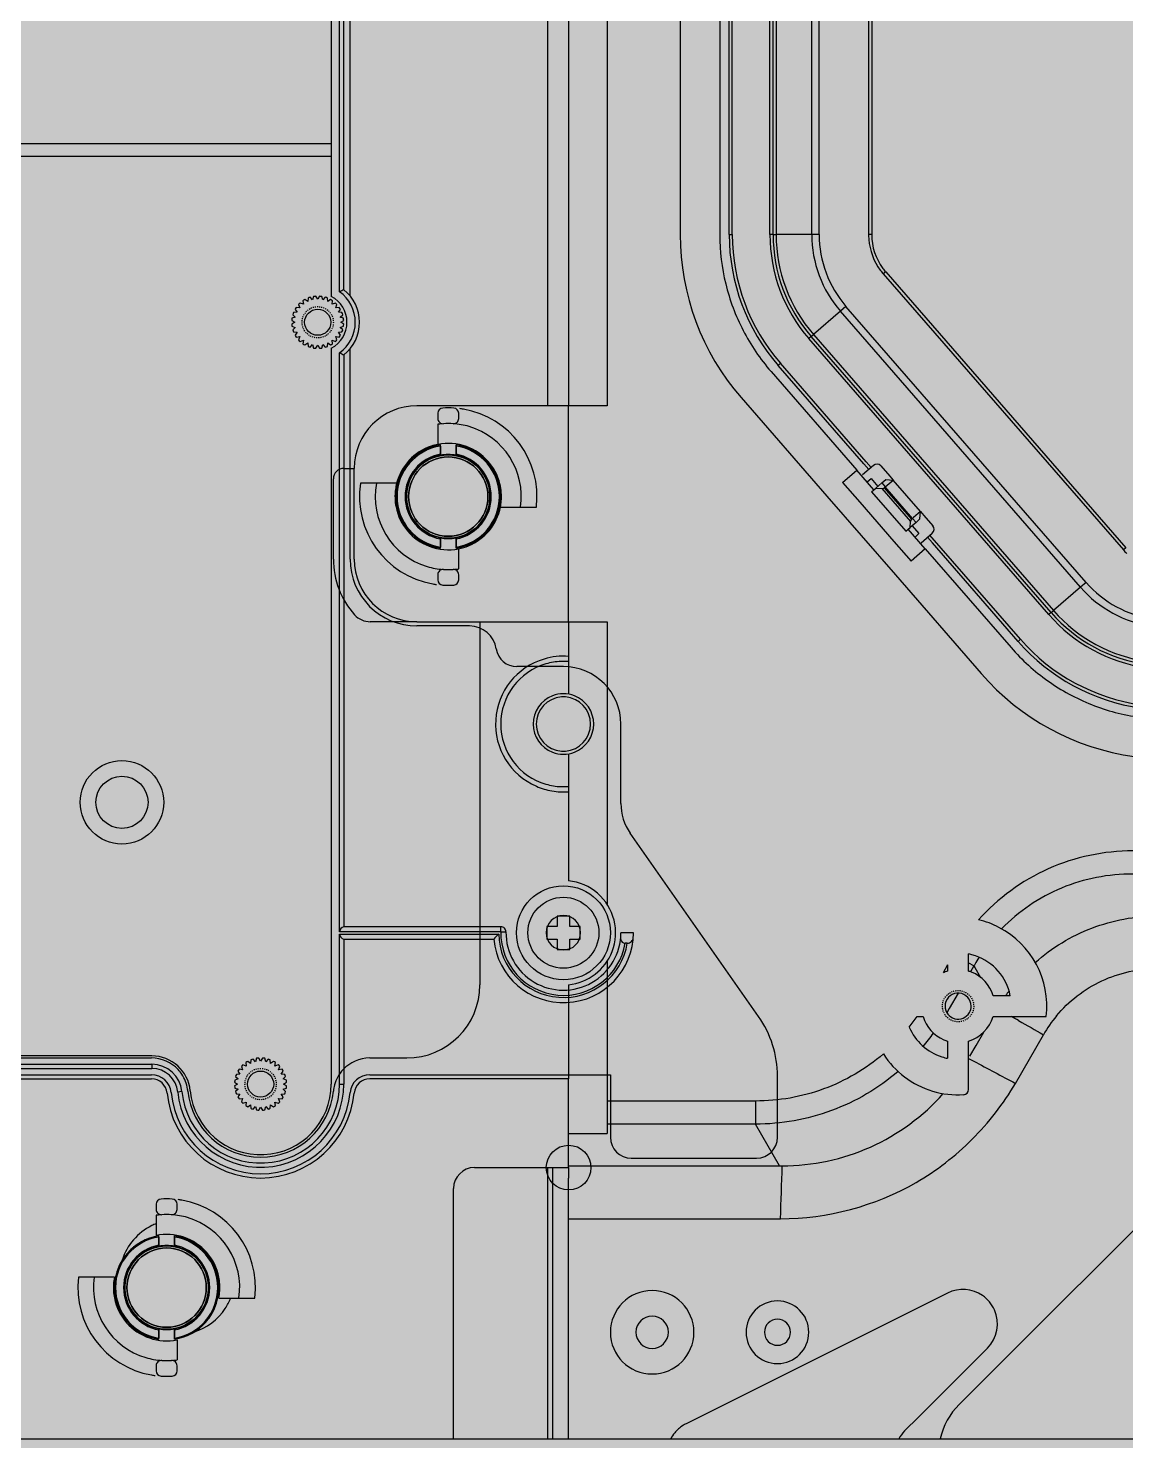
# Model space of a CAD drawing. Header units: millimetres. Extents: x -1070 to 42146, y 1440 to 12921.
# Drawn here: x 5864.5 to 5969.6, y 3019.1 to 3154.5 of the extents above; entities that cross this region are included whole.
import ezdxf

# ---------------------------------------------------------------- set-up
doc = ezdxf.new("R2010")
doc.units = ezdxf.units.MM
doc.linetypes.add('HIDDEN', pattern=[0.2, 0.1, -0.1])
for name, color, linetype in [('CITI-3MM实线CONTINUOUS', 7, 'Continuous'), ('CITIE-TAO实线CONTINUOUS', 7, 'Continuous'), ('CUPOST实线CONTINUOUS', 7, 'Continuous'), ('CUPOST隐藏线HIDDEN', 7, 'Continuous'), ('DW-PLUS-XIANGTI隐藏线HIDDEN', 7, 'Continuous'), ('M4-S_3实线CONTINUOUS', 7, 'Continuous'), ('M4-S实线CONTINUOUS', 7, 'Continuous'), ('QUE-PLATE-0314实线CONTINUOUS', 7, 'Continuous')]:
    doc.layers.add(name, color=color, linetype=linetype)

msp = doc.modelspace()

# ---------------------------------------------------------------- hatches: boundary and pattern name
at = {"lineweight": -3}
h = msp.add_hatch(color=256, dxfattribs=at)
h.dxf.hatch_style = 1
h.paths.add_polyline_path([(5611.757, 3767.826), (5611.757, 2767.826), (6111.757, 2767.826), (6111.757, 3767.826)])

# ---------------------------------------------------------------- linework, layer by layer
at = {"color": 7, "linetype": 'Continuous', "lineweight": -3}
for p, q in [((5926.933, 3177.148), (5926.933, 3134.728)), ((5930.733, 3177.148), (5930.733, 3134.728)), ((5931.633, 3134.728), (5931.633, 3177.148)), ((5931.933, 3134.728), (5931.933, 3177.148)), ((5935.533, 3134.728), (5935.533, 3177.148)), ((5935.833, 3134.728), (5935.833, 3174.488)), ((5936.126, 3174.488), (5936.126, 3134.728)), ((5939.54, 3134.728), (5939.54, 3174.488)), ((5940.247, 3134.728), (5940.247, 3174.488)), ((5944.983, 3174.488), (5944.983, 3134.728)), ((5945.283, 3174.488), (5945.283, 3134.728)), ((5914.257, 3118.326), (5914.257, 3167.326)), ((5916.257, 3167.326), (5916.257, 3118.326)), ((5919.957, 3167.326), (5919.957, 3118.326)), ((5931.633, 3134.728), (5931.933, 3134.728)), ((5935.833, 3134.728), (5935.533, 3134.728)), ((5935.833, 3134.728), (5936.126, 3134.728)), ((5939.54, 3134.728), (5936.126, 3134.728)), ((5940.247, 3134.728), (5939.54, 3134.728)), ((5945.283, 3134.728), (5944.983, 3134.728)), ((5946.62, 3131.153), (5946.393, 3130.956)), ((5946.393, 3130.956), (5969.385, 3104.507)), ((5946.62, 3131.153), (5969.611, 3104.704)), ((5942.286, 3127.385), (5939.709, 3125.145)), ((5942.819, 3127.849), (5942.286, 3127.385)), ((5965.277, 3100.937), (5942.286, 3127.385)), ((5965.811, 3101.4), (5942.819, 3127.849)), ((5939.488, 3124.953), (5939.261, 3124.756)), ((5962.253, 3098.308), (5939.261, 3124.756)), ((5939.488, 3124.953), (5939.709, 3125.145)), ((5962.479, 3098.504), (5939.488, 3124.953)), ((5939.709, 3125.145), (5962.7, 3098.697)), ((5935.639, 3121.607), (5943.854, 3112.156)), ((5936.318, 3122.197), (5936.544, 3122.394)), ((5944.533, 3112.747), (5936.318, 3122.197)), ((5944.76, 3112.944), (5936.544, 3122.394)), ((5932.771, 3119.114), (5940.986, 3109.663)), ((5903.725, 3118.326), (5901.725, 3118.326)), ((5904.194, 3118.326), (5903.725, 3118.326)), ((5903.725, 3117.607), (5903.725, 3117.106)), ((5905.257, 3118.326), (5904.194, 3118.326)), ((5905.725, 3118.326), (5905.257, 3118.326)), ((5916.257, 3118.326), (5905.725, 3118.326)), ((5905.725, 3117.106), (5905.725, 3117.607)), ((5919.957, 3118.326), (5916.257, 3118.326)), ((5916.257, 3097.626), (5916.257, 3118.326)), ((5903.725, 3116.551), (5903.725, 3114.624)), ((5903.975, 3114.465), (5903.975, 3114.566)), ((5903.975, 3114.465), (5903.975, 3113.679)), ((5905.475, 3114.566), (5905.475, 3114.465)), ((5905.475, 3114.465), (5905.475, 3113.679)), ((5903.975, 3113.679), (5903.975, 3113.577)), ((5905.475, 3113.577), (5905.475, 3113.679)), ((5894.725, 3112.326), (5895.725, 3112.326)), ((5895.725, 3110.893), (5895.725, 3112.326)), ((5942.496, 3110.975), (5943.854, 3112.156)), ((5945.494, 3110.27), (5943.854, 3112.156)), ((5945.445, 3112.612), (5944.389, 3111.694)), ((5944.993, 3112.218), (5944.533, 3112.747)), ((5945.219, 3112.415), (5944.76, 3112.944)), ((5946.151, 3112.563), (5947.004, 3111.582)), ((5893.725, 3103.626), (5893.725, 3111.326)), ((5895.725, 3103.626), (5895.725, 3110.893)), ((5897.842, 3110.893), (5896.321, 3110.893)), ((5899.786, 3110.893), (5897.842, 3110.893)), ((5942.496, 3110.975), (5944.136, 3109.089)), ((5944.838, 3111.024), (5945.216, 3111.352)), ((5945.216, 3111.352), (5945.872, 3110.598)), ((5945.494, 3110.27), (5945.683, 3110.434)), ((5945.683, 3110.434), (5946.249, 3110.926)), ((5945.683, 3110.434), (5946.264, 3110.393)), ((5946.249, 3110.926), (5946.626, 3111.254)), ((5946.249, 3110.926), (5946.577, 3110.548)), ((5946.264, 3110.393), (5949.004, 3107.241)), ((5946.482, 3110.466), (5946.577, 3110.548)), ((5946.482, 3110.466), (5949.106, 3107.447)), ((5946.577, 3110.548), (5946.954, 3110.876)), ((5949.201, 3107.529), (5946.577, 3110.548)), ((5946.626, 3111.254), (5947.332, 3111.204)), ((5946.954, 3110.876), (5947.332, 3111.204)), ((5947.004, 3111.582), (5947.332, 3111.204)), ((5949.956, 3108.185), (5947.332, 3111.204)), ((5940.986, 3109.663), (5947.547, 3102.116)), ((5944.136, 3109.089), (5947.416, 3105.315)), ((5945.268, 3110.073), (5945.494, 3110.27)), ((5945.268, 3110.073), (5948.548, 3106.299)), ((5909.726, 3108.623), (5911.654, 3108.623)), ((5911.654, 3108.623), (5913.166, 3108.623)), ((5949.956, 3108.185), (5949.3, 3107.615)), ((5949.907, 3107.48), (5949.956, 3108.185)), ((5949.956, 3108.185), (5950.284, 3107.808)), ((5950.284, 3107.808), (5951.137, 3106.827)), ((5948.548, 3106.299), (5948.775, 3106.496)), ((5948.775, 3106.496), (5948.963, 3106.66)), ((5950.415, 3104.609), (5948.775, 3106.496)), ((5948.963, 3106.66), (5949.004, 3107.241)), ((5949.529, 3107.152), (5948.963, 3106.66)), ((5949.201, 3107.529), (5949.106, 3107.447)), ((5949.152, 3106.824), (5949.808, 3106.069)), ((5949.3, 3107.615), (5949.201, 3107.529)), ((5949.529, 3107.152), (5949.201, 3107.529)), ((5949.907, 3107.48), (5949.529, 3107.152)), ((5903.975, 3105.668), (5903.975, 3105.567)), ((5903.975, 3105.567), (5903.975, 3104.78)), ((5905.475, 3105.567), (5905.475, 3105.668)), ((5905.475, 3105.567), (5905.475, 3104.78)), ((5947.416, 3105.315), (5949.056, 3103.428)), ((5949.808, 3106.069), (5949.431, 3105.741)), ((5950.031, 3105.203), (5951.088, 3106.122)), ((5951.094, 3105.2), (5950.635, 3105.728)), ((5959.536, 3095.946), (5950.861, 3105.925)), ((5959.309, 3095.749), (5951.094, 3105.2)), ((5903.975, 3104.679), (5903.975, 3104.78)), ((5905.475, 3104.78), (5905.475, 3104.679)), ((5905.725, 3102.695), (5905.725, 3104.622)), ((5950.415, 3104.609), (5949.056, 3103.428)), ((5950.415, 3104.609), (5958.63, 3095.159)), ((5969.611, 3104.704), (5969.385, 3104.507)), ((5903.725, 3102.139), (5903.725, 3101.638)), ((5905.725, 3101.638), (5905.725, 3102.139)), ((5947.547, 3102.116), (5955.762, 3092.666)), ((5965.277, 3100.937), (5962.7, 3098.697)), ((5965.811, 3101.4), (5965.277, 3100.937)), ((5962.479, 3098.504), (5962.253, 3098.308)), ((5962.479, 3098.504), (5962.7, 3098.697)), ((5901.725, 3097.626), (5897.253, 3097.626)), ((5901.725, 3097.626), (5907.757, 3097.626)), ((5907.757, 3097.626), (5907.757, 3062.826)), ((5907.757, 3097.626), (5916.257, 3097.626)), ((5916.257, 3097.626), (5919.957, 3097.626)), ((5916.257, 3097.626), (5916.257, 3094.307)), ((5919.957, 3097.626), (5919.957, 3070.539)), ((5959.309, 3095.749), (5959.536, 3095.946)), ((5916.257, 3094.307), (5916.257, 3093.805)), ((5916.257, 3093.805), (5916.257, 3090.682)), ((5916.257, 3084.969), (5916.257, 3081.847)), ((5915.522, 3081.83), (5916.257, 3081.847)), ((5916.257, 3081.847), (5916.257, 3081.345)), ((5916.257, 3081.345), (5916.257, 3072.801)), ((5954.554, 3065.479), (5954.554, 3065.796)), ((5919.957, 3065.113), (5919.957, 3051.702)), ((5952.554, 3064.742), (5952.118, 3063.987)), ((5952.554, 3064.742), (5952.554, 3064.149)), ((5954.554, 3064.959), (5954.554, 3065.479)), ((5954.554, 3064.66), (5954.554, 3064.959)), ((5954.554, 3064.959), (5955.019, 3064.69)), ((5954.554, 3064.149), (5954.554, 3064.66)), ((5955.072, 3064.66), (5954.741, 3064.087)), ((5955.019, 3064.69), (5955.072, 3064.66)), ((5955.072, 3064.66), (5955.163, 3064.501)), ((5955.163, 3064.501), (5955.713, 3063.549)), ((5916.257, 3062.851), (5916.257, 3053.826)), ((5953.562, 3062.045), (5952.706, 3060.562)), ((5958.555, 3061.795), (5956.908, 3061.795)), ((5952.706, 3060.562), (5952.475, 3060.163)), ((5949.623, 3059.795), (5950.199, 3059.795)), ((5956.908, 3059.795), (5961.995, 3059.795)), ((5955.274, 3057.024), (5956.014, 3058.305)), ((5959.045, 3053.393), (5961.725, 3058.051)), ((5952.554, 3057.441), (5952.554, 3055.794)), ((5954.554, 3052.81), (5954.554, 3057.441)), ((5954.692, 3056.016), (5955.274, 3057.024)), ((5847.209, 3055.826), (5876.304, 3055.826)), ((5897.209, 3055.826), (5900.757, 3055.826)), ((5954.56, 3055.792), (5955.058, 3055.525)), ((5863.257, 3053.826), (5876.304, 3053.826)), ((5916.257, 3053.826), (5897.209, 3053.826)), ((5916.257, 3045.326), (5916.257, 3053.826)), ((5919.957, 3051.702), (5919.957, 3049.481)), ((5934.151, 3051.702), (5919.957, 3051.702)), ((5934.151, 3051.702), (5934.151, 3049.481)), ((5981.948, 3050.918), (5957.703, 3026.673)), ((5919.957, 3049.481), (5919.957, 3048.598)), ((5934.151, 3049.481), (5919.957, 3049.481)), ((5936.456, 3045.488), (5934.151, 3049.481)), ((5916.257, 3048.598), (5919.957, 3048.598)), ((5916.257, 3045.488), (5936.456, 3045.488)), ((5907.236, 3045.326), (5916.257, 3045.326)), ((5914.257, 3019.326), (5914.257, 3045.326)), ((5914.757, 3019.326), (5914.757, 3045.326)), ((5916.241, 3045.326), (5916.241, 3044.325)), ((5916.257, 3019.326), (5916.257, 3044.325)), ((5905.236, 3019.326), (5905.236, 3043.326)), ((5876.757, 3041.81), (5876.757, 3041.309)), ((5878.757, 3041.309), (5878.757, 3041.81)), ((5876.757, 3040.754), (5876.757, 3038.827)), ((5916.257, 3040.415), (5920.757, 3040.415)), ((5920.757, 3040.415), (5936.548, 3040.415)), ((5877.007, 3038.668), (5877.007, 3038.769)), ((5877.007, 3038.668), (5877.007, 3037.882)), ((5878.507, 3038.769), (5878.507, 3038.668)), ((5878.507, 3038.668), (5878.507, 3037.882)), ((5877.007, 3037.882), (5877.007, 3037.78)), ((5878.507, 3037.78), (5878.507, 3037.882)), ((5870.829, 3034.826), (5869.316, 3034.826)), ((5872.756, 3034.826), (5870.829, 3034.826)), ((5952.551, 3033.302), (5940.413, 3027.233)), ((5882.758, 3032.826), (5884.685, 3032.826)), ((5884.685, 3032.826), (5886.198, 3032.826)), ((5877.007, 3029.871), (5877.007, 3029.77)), ((5877.007, 3029.77), (5877.007, 3028.984)), ((5878.507, 3029.77), (5878.507, 3029.871)), ((5878.507, 3029.77), (5878.507, 3028.984)), ((5877.007, 3028.882), (5877.007, 3028.984)), ((5878.507, 3028.984), (5878.507, 3028.882)), ((5878.757, 3028.825), (5878.757, 3026.898)), ((5952.321, 3023.978), (5956.36, 3028.017)), ((5940.413, 3027.233), (5927.502, 3020.777)), ((5957.703, 3026.673), (5953.664, 3022.634)), ((5876.757, 3026.343), (5876.757, 3025.842)), ((5878.757, 3025.842), (5878.757, 3026.343)), ((5949.754, 3021.411), (5952.321, 3023.978)), ((5948.432, 3020.089), (5949.754, 3021.411)), ((5863.257, 3019.326), (5986.157, 3019.326))]:
    msp.add_line(p, q, dxfattribs=at)
at = {"color": 1, "lineweight": -3}
msp.add_circle((5916.257, 3045.326), 2.14, dxfattribs=at)
at = {"color": 7, "linetype": 'Continuous', "lineweight": -3}
for centre, radius, start, end in [((5950.733, 3134.728), 23.8, 180, 221), ((5950.733, 3134.728), 20, 180, 193.66772), ((5950.733, 3134.728), 19.1, 180, 221), ((5950.733, 3134.728), 18.8, 180, 221), ((5950.733, 3134.728), 15.2, 180, 221), ((5950.733, 3134.728), 14.9, 180, 221), ((5950.733, 3134.728), 14.607, 180, 221), ((5950.733, 3134.728), 11.193, 180, 221), ((5950.733, 3134.728), 10.486, 180, 221), ((5950.733, 3134.728), 5.75, 180, 184.60306), ((5950.733, 3134.728), 5.45, 180, 216.41209), ((5950.733, 3134.728), 5.75, 184.60306, 216.39694), ((5950.733, 3134.728), 5.75, 216.39694, 221), ((5950.733, 3134.728), 5.45, 216.41209, 221), ((5950.733, 3134.728), 20, 193.66772, 207.3375), ((5950.733, 3134.728), 20, 207.3375, 221), ((5901.725, 3112.326), 6, 90, 180), ((5904.225, 3117.607), 0.5, 93.58332, 180), ((5904.725, 3109.623), 8.5, 86.41668, 93.58332), ((5905.225, 3117.607), 0.5, 0, 86.41668), ((5904.725, 3109.623), 8.5, 80.15881, 82.46232), ((5904.725, 3109.623), 8.5, 353.24367, 80.15881), ((5904.225, 3117.106), 0.5, 180, 273.82255), ((5904.725, 3109.623), 7, 95.29417, 98.21321), ((5904.725, 3109.623), 7, 86.17745, 93.82255), ((5905.225, 3117.106), 0.5, 266.17745, 0), ((5904.725, 3109.623), 7, 79.76053, 86.17743), ((5904.725, 3109.623), 7, 73.4912, 79.76053), ((5904.725, 3109.623), 7, 351.78679, 73.4912), ((5904.725, 3109.623), 5, 98.62693, 177.53429), ((5904.725, 3109.623), 5.1, 108.55807, 165.58049), ((5904.725, 3109.623), 4.9, 98.80437, 261.19563), ((5904.725, 3109.623), 5.1, 101.30773, 108.55807), ((5904.725, 3109.623), 5.1, 69.95103, 101.30773), ((5904.725, 3109.623), 5, 0, 81.37307), ((5904.725, 3109.623), 4.9, 278.80437, 81.19563), ((5904.725, 3109.623), 5.1, 13.77913, 69.95103), ((5904.725, 3109.623), 4.125, 100.47568, 259.52432), ((5904.725, 3109.623), 4.025, 100.739, 180), ((5904.725, 3109.623), 4, 100.74093, 177.39131), ((5904.725, 3109.623), 4, 100.74093, 177.39131), ((5904.725, 3109.623), 3.8, 0, 180), ((5904.725, 3109.623), 4.025, 79.261, 100.739), ((5904.725, 3109.623), 4, 79.25907, 100.74093), ((5904.725, 3109.623), 4, 79.25907, 100.74093), ((5904.725, 3109.623), 4, 2.60869, 79.25907), ((5904.725, 3109.623), 4.125, 280.47568, 79.52432), ((5904.725, 3109.623), 4.025, 0, 79.261), ((5894.725, 3111.326), 1, 90, 180), ((5945.774, 3112.235), 0.5, 41, 131), ((5904.725, 3109.623), 8.5, 171.40716, 260.03325), ((5904.725, 3109.623), 7, 169.54702, 253.18503), ((5904.725, 3109.623), 5.1, 165.58049, 172.14797), ((5904.725, 3109.623), 5.1, 355.1169, 13.77913), ((5904.725, 3109.623), 5.1, 172.14797, 191.27419), ((5904.725, 3109.623), 5, 177.53429, 180), ((5904.725, 3109.623), 5, 180, 261.37307), ((5904.725, 3109.623), 4.025, 180, 259.261), ((5904.725, 3109.623), 4, 177.39131, 180), ((5904.725, 3109.623), 4, 177.39131, 180), ((5904.725, 3109.623), 4, 180, 182.60869), ((5904.725, 3109.623), 4, 180, 182.60869), ((5904.725, 3109.623), 4, 182.60869, 259.25907), ((5904.725, 3109.623), 4, 182.60869, 259.25907), ((5904.725, 3109.623), 3.8, 180, 0), ((5904.725, 3109.623), 4, 280.74093, 357.39131), ((5904.725, 3109.623), 4.025, 280.739, 0), ((5904.725, 3109.623), 5, 278.62693, 357.53429), ((5904.725, 3109.623), 4, 0, 2.60869), ((5904.725, 3109.623), 4, 0, 2.60869), ((5904.725, 3109.623), 4, 357.39131, 0), ((5904.725, 3109.623), 4, 357.39131, 0), ((5904.725, 3109.623), 5, 357.53429, 0), ((5904.725, 3109.623), 5.1, 348.69227, 355.1169), ((5904.725, 3109.623), 5.1, 191.27419, 249.05553), ((5904.725, 3109.623), 5.1, 292.43022, 348.69227), ((5950.76, 3106.499), 0.5, 311, 41), ((5904.725, 3109.623), 4.025, 259.261, 280.739), ((5904.725, 3109.623), 4, 259.25907, 280.74093), ((5904.725, 3109.623), 4, 259.25907, 280.74093), ((5901.725, 3103.626), 8, 180, 221.81031), ((5901.725, 3103.626), 6, 180, 270), ((5904.725, 3109.623), 5.1, 249.05553, 281.30773), ((5904.725, 3109.623), 5.1, 281.30773, 292.43022), ((5973.724, 3108.28), 5.75, 221, 225.60306), ((5904.725, 3109.623), 7, 253.18503, 259.60222), ((5904.725, 3109.623), 7, 259.60222, 266.17743), ((5904.225, 3102.139), 0.5, 86.17745, 180), ((5904.725, 3109.623), 7, 266.17745, 273.82255), ((5905.225, 3102.139), 0.5, 0, 93.82255), ((5904.725, 3109.623), 7, 275.29417, 278.21321), ((5904.725, 3109.623), 8.5, 260.03325, 262.45345), ((5904.225, 3101.638), 0.5, 180, 266.41668), ((5904.725, 3109.623), 8.5, 266.41668, 273.58332), ((5905.225, 3101.638), 0.5, 273.58332, 0), ((5973.724, 3108.28), 11.193, 221, 262), ((5973.724, 3108.28), 10.486, 221, 262), ((5897.253, 3099.626), 2, 221.81031, 270), ((5973.724, 3108.28), 15.2, 221, 262), ((5973.724, 3108.28), 14.9, 221, 262), ((5973.724, 3108.28), 14.607, 221, 262), ((5973.724, 3108.28), 19.1, 221, 262), ((5973.724, 3108.28), 18.8, 221, 262), ((5915.757, 3087.826), 6.5, 85.58827, 106.56201), ((5973.724, 3108.28), 20, 221, 234.66767), ((5915.757, 3087.826), 6.5, 106.56201, 246.48078), ((5915.757, 3087.826), 6, 106.27553, 253.72456), ((5915.757, 3087.826), 6, 92.23784, 106.27553), ((5915.757, 3087.826), 6, 85.21981, 92.23784), ((5973.724, 3108.28), 23.8, 221, 262), ((5973.724, 3108.28), 20, 234.66767, 248.33729), ((5915.757, 3087.826), 2.9, 111.43698, 180), ((5915.757, 3087.826), 2.6, 94.35052, 180), ((5915.757, 3087.826), 2.9, 68.55796, 111.43698), ((5915.757, 3087.826), 2.6, 85.64472, 94.35052), ((5915.757, 3087.826), 2.6, 0, 85.64472), ((5915.757, 3087.826), 2.9, 0, 68.55796), ((5973.724, 3108.28), 20, 248.33729, 262), ((5915.757, 3087.826), 2.9, 180, 248.56518), ((5915.757, 3087.826), 2.6, 180, 265.64931), ((5915.757, 3087.826), 2.6, 274.35317, 0), ((5915.757, 3087.826), 2.9, 291.4327, 0), ((5915.757, 3087.826), 2.9, 248.56518, 291.4327), ((5915.757, 3087.826), 2.6, 265.64931, 274.35317), ((5915.757, 3087.826), 6, 253.72456, 267.76219), ((5915.757, 3087.826), 6.5, 246.48078, 260.29262), ((5915.757, 3087.826), 6.5, 260.29262, 267.25173), ((5915.757, 3087.826), 6.5, 267.25173, 274.41173), ((5915.757, 3067.826), 5, 49.11788, 84.26083), ((5915.757, 3067.826), 5, 338.93197, 49.11788), ((5915.757, 3067.826), 1.65, 0, 180), ((5953.554, 3060.795), 8.5, 62.57735, 76.60716), ((5915.757, 3067.826), 1.65, 180, 0), ((5953.554, 3060.795), 8.5, 353.24367, 62.57735), ((5915.757, 3067.826), 5, 275.73917, 338.93197), ((5953.554, 3060.795), 5.1, 76.15052, 78.69227), ((5953.554, 3060.795), 5.1, 70.99781, 76.15052), ((5970.509, 3055.845), 17.777, 149.75736, 150.27335), ((5970.638, 3055.769), 17.927, 147.202, 149.75567), ((5953.554, 3060.795), 5.1, 11.30773, 70.99781), ((5953.556, 3060.788), 3.507, 106.60891, 114.21423), ((5953.554, 3060.795), 3.5, 68.27691, 73.39845), ((5953.554, 3060.795), 3.5, 16.60155, 68.27691), ((5900.757, 3062.826), 7, 270, 0), ((5953.554, 3060.795), 1.25, 0, 169.51627), ((5972.915, 3051.486), 18.046, 143.34099, 145.16195), ((5953.554, 3060.795), 1.25, 169.51627, 180), ((5953.554, 3060.795), 1.25, 180, 330), ((5953.554, 3060.795), 1.25, 330, 0), ((5933.976, 3070.619), 19.026, 321.51342, 325.3242), ((5953.554, 3060.795), 3.5, 196.60155, 246.97683), ((5953.554, 3060.795), 3.5, 286.60155, 343.39845), ((5919.313, 2987.263), 82.509, 60.97381, 61.53135), ((5972.693, 3051.803), 12.623, 140.29392, 150.33429), ((5953.554, 3060.795), 5.1, 203.28415, 252.3915), ((5933.971, 3070.717), 21.301, 319.69677, 324.00864), ((5953.554, 3060.795), 3.5, 246.97683, 253.39845), ((5953.554, 3060.795), 8.5, 212.63475, 232.95779), ((5876.304, 3052.326), 3.5, 42.95025, 90), ((5897.209, 3052.326), 3.5, 90, 137.04975), ((5953.554, 3060.795), 5.1, 252.3915, 258.69227), ((6551.39, 4166.277), 1260.707, 241.769855, 241.975201), ((5876.304, 3052.326), 1.5, 5.46502, 90), ((5876.304, 3052.326), 3.5, 33.64335, 42.95025), ((5876.304, 3052.326), 3.5, 8.65939, 33.64335), ((5897.209, 3052.326), 3.5, 137.04975, 164.73913), ((5897.209, 3052.326), 1.5, 90, 174.53498), ((5953.554, 3060.795), 8.5, 232.95779, 273.58332), ((5886.757, 3053.326), 9, 185.46502, 354.53498), ((5876.304, 3052.326), 3.5, 5.46502, 8.65939), ((5886.757, 3053.326), 7, 185.46502, 354.53498), ((5897.209, 3052.326), 3.5, 164.73913, 174.53498), ((5954.054, 3052.81), 0.5, 273.58332, 0), ((4746.051, 3083.269), 1191.267, 357.938443, 358.182666), ((5907.236, 3043.326), 2, 90, 180), ((5877.257, 3041.81), 0.5, 93.58332, 180), ((5877.757, 3033.826), 8.5, 86.41668, 93.58332), ((5878.257, 3041.81), 0.5, 0, 86.41668), ((5877.757, 3033.826), 8.5, 80.15881, 82.46232), ((5877.757, 3033.826), 8.5, 353.24367, 80.15881), ((5877.257, 3041.309), 0.5, 180, 273.82255), ((5877.757, 3033.826), 7, 95.29417, 98.21321), ((5877.757, 3033.826), 7, 86.17745, 93.82255), ((5878.257, 3041.309), 0.5, 266.17745, 0), ((5877.757, 3033.826), 7, 79.76053, 86.17743), ((5877.757, 3033.826), 7, 73.4912, 79.76053), ((5877.757, 3033.826), 7, 351.78679, 73.4912), ((5877.757, 3033.826), 5, 98.62693, 177.53429), ((5877.757, 3033.826), 4.9, 98.80437, 261.19563), ((5878.757, 3034.826), 5.5, 116.19518, 162.79995), ((5878.757, 3034.826), 5.5, 111.32369, 116.19518), ((5877.757, 3033.826), 5.1, 71.32047, 101.30773), ((5877.757, 3033.826), 5, 0, 81.37307), ((5877.757, 3033.826), 4.9, 278.80437, 81.19563), ((5877.757, 3033.826), 5.1, 11.21536, 71.32047), ((5877.757, 3033.826), 4.125, 100.47568, 259.52432), ((5877.757, 3033.826), 4.025, 100.739, 180), ((5877.757, 3033.826), 4, 100.74093, 177.39131), ((5877.757, 3033.826), 4, 100.74093, 177.39131), ((5877.757, 3033.826), 3.8, 0, 180), ((5877.757, 3033.826), 4.025, 79.261, 100.739), ((5877.757, 3033.826), 4, 79.25907, 100.74093), ((5877.757, 3033.826), 4, 79.25907, 100.74093), ((5877.757, 3033.826), 4, 2.60869, 79.25907), ((5877.757, 3033.826), 4.125, 280.47568, 79.52432), ((5877.757, 3033.826), 4.025, 0, 79.261), ((5877.757, 3033.826), 8.5, 173.24367, 260.15881), ((5877.757, 3033.826), 7, 171.78679, 253.4912), ((5877.757, 3033.826), 5.1, 168.69227, 176.40894), ((5877.757, 3033.826), 5.1, 356.40894, 11.21536), ((5877.757, 3033.826), 5.1, 176.40894, 191.21536), ((5877.757, 3033.826), 5, 177.53429, 180), ((5877.757, 3033.826), 5, 180, 261.37307), ((5877.757, 3033.826), 4.025, 180, 259.261), ((5877.757, 3033.826), 4, 177.39131, 180), ((5877.757, 3033.826), 4, 177.39131, 180), ((5877.757, 3033.826), 4, 180, 182.60869), ((5877.757, 3033.826), 4, 180, 182.60869), ((5877.757, 3033.826), 4, 182.60869, 259.25907), ((5877.757, 3033.826), 4, 182.60869, 259.25907), ((5877.757, 3033.826), 3.8, 180, 0), ((5877.757, 3033.826), 4, 280.74093, 357.39131), ((5877.757, 3033.826), 4.025, 280.739, 0), ((5877.757, 3033.826), 5, 278.62693, 357.53429), ((5877.757, 3033.826), 4, 0, 2.60869), ((5877.757, 3033.826), 4, 0, 2.60869), ((5877.757, 3033.826), 4, 357.39131, 0), ((5877.757, 3033.826), 5, 357.53429, 0), ((5877.757, 3033.826), 5.1, 348.69227, 356.40894), ((5924.257, 3029.545), 4, 0, 180), ((5954.026, 3030.35), 3.3, 55.30927, 116.56505), ((5877.757, 3033.826), 5.1, 191.21536, 251.32047), ((5878.757, 3034.826), 5.5, 327.03769, 332.78764), ((5878.757, 3034.826), 5.5, 332.78764, 338.67631), ((5936.257, 3029.545), 3, 0, 180), ((5954.026, 3030.35), 3.3, 23.88421, 55.30927), ((5878.757, 3034.826), 5.5, 287.18534, 327.03769), ((5924.257, 3029.545), 1.55, 0, 180), ((5936.257, 3029.545), 1.25, 0, 180), ((5954.026, 3030.35), 3.3, 315, 23.88421), ((5877.757, 3033.826), 4.025, 259.261, 280.739), ((5877.757, 3033.826), 4, 259.25907, 280.74093), ((5877.757, 3033.826), 4, 259.25907, 280.74093), ((5924.257, 3029.545), 4, 180, 0), ((5924.257, 3029.545), 1.55, 180, 0), ((5936.257, 3029.545), 3, 180, 0), ((5936.257, 3029.545), 1.25, 180, 0), ((5877.757, 3033.826), 5.1, 251.32047, 281.30773), ((5877.757, 3033.826), 7, 253.4912, 259.76053), ((5877.757, 3033.826), 7, 259.76053, 266.17743), ((5877.257, 3026.343), 0.5, 86.17745, 180), ((5877.757, 3033.826), 7, 266.17745, 273.82255), ((5878.257, 3026.343), 0.5, 0, 93.82255), ((5877.757, 3033.826), 7, 275.29417, 278.21321), ((5877.757, 3033.826), 8.5, 260.15881, 262.46232), ((5877.257, 3025.842), 0.5, 180, 266.41668), ((5877.757, 3033.826), 8.5, 266.41668, 273.58332), ((5878.257, 3025.842), 0.5, 273.58332, 0), ((5958.472, 3017.826), 6.8, 135, 167.25641), ((5928.977, 3017.826), 3.3, 141.0059, 152.96431), ((5928.977, 3017.826), 3.3, 122.90561, 141.0059), ((5928.977, 3017.826), 3.3, 116.56505, 122.90561), ((5950.694, 3017.826), 3.2, 135, 152.04681)]:
    msp.add_arc(centre, radius, start, end, dxfattribs=at)
for centre, major_axis, ratio, start_param, end_param in [((5946.285, 3110.692), (0.226, 0.197), 1, -2.3561945, -1.5707963), ((5949.303, 3107.221), (-0.197, 0.226), 1, 0, 0.7853982), ((5932.211, 3073.898), (-9.608, 27.513), 0.7373697, -3.3936103, -3.3816576)]:
    msp.add_ellipse(centre, major_axis=major_axis, ratio=ratio, start_param=start_param, end_param=end_param, dxfattribs=at)
for points, knots in [([(5970.296, 3075.671), (5967.537, 3075.671), (5961.951, 3074.513), (5957.355, 3071.125), (5955.522, 3069.063)], [0, 0, 0, 0, 0.5000325, 1, 1, 1, 1]), ([(5970.296, 3073.45), (5967.979, 3073.46), (5963.288, 3072.563), (5959.342, 3069.862), (5957.728, 3068.199)], [0, 0, 0, 0, 0.50003, 1, 1, 1, 1]), ([(5960.947, 3064.988), (5962.532, 3066.387), (5966.234, 3068.636), (5970.489, 3069.433), (5972.602, 3069.455)], [0, 0, 0, 0, 0.5000845, 1, 1, 1, 1]), ([(5962.982, 3059.868), (5964.151, 3061.274), (5967.146, 3063.606), (5970.858, 3064.394), (5972.687, 3064.385)], [0, 0, 0, 0, 0.4999325, 1, 1, 1, 1]), ([(5946.396, 3056.211), (5944.719, 3054.772), (5940.817, 3052.477), (5936.36, 3051.702), (5934.151, 3051.702)], [0, 0, 0, 0, 0.4999729, 1, 1, 1, 1]), ([(5947.812, 3054.527), (5945.937, 3052.926), (5941.584, 3050.37), (5936.616, 3049.491), (5934.151, 3049.481)], [0, 0, 0, 0, 0.4999837, 1, 1, 1, 1]), ([(5936.548, 3040.415), (5941.028, 3040.429), (5947.944, 3042.248), (5955.087, 3047.834), (5957.909, 3051.441), (5959.045, 3053.393)], [0, 0, 0, 0, 0.4979334, 0.7489575, 1, 1, 1, 1]), ([(5936.719, 3045.49), (5939.599, 3045.499), (5945.427, 3046.712), (5950.221, 3050.257), (5952.129, 3052.415)], [0, 0, 0, 0, 0.4999699, 1, 1, 1, 1])]:
    msp.add_open_spline(points, degree=3, knots=knots, dxfattribs=at)
msp.add_open_spline([(5959.347, 3059.408), (5960.145, 3058.965), (5960.934, 3058.506), (5961.725, 3058.051)], degree=3, dxfattribs=at)
at = {"layer": 'CITI-3MM实线CONTINUOUS', "color": 7, "lineweight": -3}
for centre, radius in [((5904.725, 3109.623), 4), ((5904.725, 3109.623), 3.8), ((5877.757, 3033.826), 4), ((5877.757, 3033.826), 3.8)]:
    msp.add_circle(centre, radius, dxfattribs=at)
at = {"layer": 'CITIE-TAO实线CONTINUOUS', "color": 7, "lineweight": -3}
for p, q in [((5903.975, 3113.577), (5903.975, 3114.566)), ((5905.475, 3113.577), (5905.475, 3114.566)), ((5903.975, 3104.679), (5903.975, 3105.668)), ((5905.475, 3104.679), (5905.475, 3105.668)), ((5877.007, 3037.78), (5877.007, 3038.769)), ((5878.507, 3037.78), (5878.507, 3038.769)), ((5877.007, 3028.882), (5877.007, 3029.871)), ((5878.507, 3028.882), (5878.507, 3029.871))]:
    msp.add_line(p, q, dxfattribs=at)
for centre in [(5904.725, 3109.623), (5877.757, 3033.826)]:
    msp.add_circle(centre, 4.025, dxfattribs=at)
for centre, radius, start, end in [((5904.725, 3109.623), 5, 98.62693, 172.60279), ((5904.725, 3109.623), 4.9, 98.80437, 261.19563), ((5904.725, 3109.623), 4.9, 278.80437, 81.19563), ((5904.725, 3109.623), 4.125, 100.47568, 259.52432), ((5904.725, 3109.623), 4.125, 280.47568, 79.52432), ((5904.725, 3109.623), 5, 278.62693, 0), ((5877.757, 3033.826), 5, 98.62693, 180), ((5877.757, 3033.826), 4.9, 98.80437, 261.19563), ((5877.757, 3033.826), 4.9, 278.80437, 81.19563), ((5877.757, 3033.826), 4.125, 100.47568, 259.52432), ((5877.757, 3033.826), 4.125, 280.47568, 79.52432), ((5877.757, 3033.826), 5, 278.62693, 0)]:
    msp.add_arc(centre, radius, start, end, dxfattribs=at)
at = {"layer": 'CUPOST实线CONTINUOUS', "color": 7, "lineweight": -3}
for p, q in [((5890.381, 3128.014), (5890.505, 3127.698)), ((5890.854, 3128.046), (5890.538, 3128.17)), ((5890.803, 3128.382), (5890.854, 3128.046)), ((5891.271, 3128.308), (5890.99, 3128.499)), ((5891.296, 3128.647), (5891.271, 3128.308)), ((5891.736, 3128.471), (5891.505, 3128.72)), ((5891.836, 3128.795), (5891.736, 3128.471)), ((5892.225, 3128.526), (5892.056, 3128.82)), ((5892.395, 3128.82), (5892.225, 3128.526)), ((5892.715, 3128.471), (5892.615, 3128.795)), ((5892.946, 3128.72), (5892.715, 3128.471)), ((5893.18, 3128.308), (5893.155, 3128.647)), ((5893.461, 3128.499), (5893.18, 3128.308)), ((5893.597, 3128.046), (5893.648, 3128.382)), ((5893.913, 3128.17), (5893.597, 3128.046)), ((5893.945, 3127.698), (5894.07, 3128.014)), ((5890.081, 3126.815), (5889.756, 3126.715)), ((5889.832, 3127.047), (5890.081, 3126.815)), ((5890.243, 3127.28), (5889.905, 3127.255)), ((5890.052, 3127.561), (5890.243, 3127.28)), ((5890.505, 3127.698), (5890.169, 3127.748)), ((5894.281, 3127.748), (5893.945, 3127.698)), ((5894.208, 3127.28), (5894.399, 3127.561)), ((5894.546, 3127.255), (5894.208, 3127.28)), ((5894.37, 3126.815), (5894.619, 3127.047)), ((5894.695, 3126.715), (5894.37, 3126.815)), ((5889.731, 3126.496), (5890.025, 3126.326)), ((5890.025, 3126.326), (5889.731, 3126.156)), ((5889.756, 3125.936), (5890.081, 3125.836)), ((5890.081, 3125.836), (5889.832, 3125.605)), ((5889.905, 3125.397), (5890.243, 3125.371)), ((5890.243, 3125.371), (5890.052, 3125.091)), ((5894.208, 3125.371), (5894.546, 3125.397)), ((5894.399, 3125.091), (5894.208, 3125.371)), ((5894.37, 3125.836), (5894.695, 3125.936)), ((5894.619, 3125.605), (5894.37, 3125.836)), ((5894.425, 3126.326), (5894.72, 3126.496)), ((5894.72, 3126.156), (5894.425, 3126.326)), ((5890.169, 3124.904), (5890.505, 3124.954)), ((5890.505, 3124.954), (5890.381, 3124.638)), ((5890.538, 3124.482), (5890.854, 3124.606)), ((5890.854, 3124.606), (5890.803, 3124.27)), ((5890.99, 3124.152), (5891.271, 3124.344)), ((5891.271, 3124.344), (5891.296, 3124.005)), ((5891.505, 3123.932), (5891.736, 3124.181)), ((5891.736, 3124.181), (5891.836, 3123.856)), ((5892.056, 3123.832), (5892.225, 3124.126)), ((5892.225, 3124.126), (5892.395, 3123.832)), ((5892.615, 3123.856), (5892.715, 3124.181)), ((5892.715, 3124.181), (5892.946, 3123.932)), ((5893.155, 3124.005), (5893.18, 3124.344)), ((5893.18, 3124.344), (5893.461, 3124.152)), ((5893.597, 3124.606), (5893.913, 3124.482)), ((5893.648, 3124.27), (5893.597, 3124.606)), ((5893.945, 3124.954), (5894.281, 3124.904)), ((5894.07, 3124.638), (5893.945, 3124.954)), ((5884.913, 3055.014), (5885.037, 3054.698)), ((5885.385, 3055.046), (5885.069, 3055.17)), ((5885.334, 3055.382), (5885.385, 3055.046)), ((5885.802, 3055.308), (5885.521, 3055.499)), ((5885.828, 3055.647), (5885.802, 3055.308)), ((5886.267, 3055.471), (5886.036, 3055.72)), ((5886.367, 3055.795), (5886.267, 3055.471)), ((5886.757, 3055.526), (5886.587, 3055.82)), ((5886.927, 3055.82), (5886.757, 3055.526)), ((5887.246, 3055.471), (5887.146, 3055.795)), ((5887.477, 3055.72), (5887.246, 3055.471)), ((5887.711, 3055.308), (5887.686, 3055.647)), ((5887.992, 3055.499), (5887.711, 3055.308)), ((5888.128, 3055.046), (5888.179, 3055.382)), ((5888.445, 3055.17), (5888.128, 3055.046)), ((5888.477, 3054.698), (5888.601, 3055.014)), ((5884.612, 3053.815), (5884.287, 3053.715)), ((5884.363, 3054.047), (5884.612, 3053.815)), ((5884.775, 3054.28), (5884.436, 3054.255)), ((5884.583, 3054.561), (5884.775, 3054.28)), ((5885.037, 3054.698), (5884.701, 3054.748)), ((5888.813, 3054.748), (5888.477, 3054.698)), ((5888.739, 3054.28), (5888.93, 3054.561)), ((5889.078, 3054.255), (5888.739, 3054.28)), ((5888.902, 3053.815), (5889.151, 3054.047)), ((5889.226, 3053.715), (5888.902, 3053.815)), ((5884.262, 3053.496), (5884.557, 3053.326)), ((5884.557, 3053.326), (5884.262, 3053.156)), ((5884.287, 3052.936), (5884.612, 3052.836)), ((5884.612, 3052.836), (5884.363, 3052.605)), ((5884.436, 3052.397), (5884.775, 3052.371)), ((5884.775, 3052.371), (5884.583, 3052.091)), ((5888.739, 3052.371), (5889.078, 3052.397)), ((5888.93, 3052.091), (5888.739, 3052.371)), ((5888.902, 3052.836), (5889.226, 3052.936)), ((5889.151, 3052.605), (5888.902, 3052.836)), ((5888.957, 3053.326), (5889.251, 3053.496)), ((5889.251, 3053.156), (5888.957, 3053.326)), ((5884.701, 3051.904), (5885.037, 3051.954)), ((5885.037, 3051.954), (5884.913, 3051.638)), ((5885.069, 3051.482), (5885.385, 3051.606)), ((5885.385, 3051.606), (5885.334, 3051.27)), ((5885.521, 3051.152), (5885.802, 3051.344)), ((5885.802, 3051.344), (5885.828, 3051.005)), ((5886.036, 3050.932), (5886.267, 3051.181)), ((5886.267, 3051.181), (5886.367, 3050.856)), ((5886.587, 3050.832), (5886.757, 3051.126)), ((5886.757, 3051.126), (5886.927, 3050.832)), ((5887.146, 3050.856), (5887.246, 3051.181)), ((5887.246, 3051.181), (5887.477, 3050.932)), ((5887.686, 3051.005), (5887.711, 3051.344)), ((5887.711, 3051.344), (5887.992, 3051.152)), ((5888.128, 3051.606), (5888.445, 3051.482)), ((5888.179, 3051.27), (5888.128, 3051.606)), ((5888.477, 3051.954), (5888.813, 3051.904)), ((5888.601, 3051.638), (5888.477, 3051.954))]:
    msp.add_line(p, q, dxfattribs=at)
for centre in [(5892.225, 3126.326), (5886.757, 3053.326)]:
    msp.add_circle(centre, 1.25, dxfattribs=at)
for centre, start, end in [((5892.225, 3126.326), 132.46754, 137.53244), ((5892.225, 3126.326), 119.6104, 124.6753), ((5892.225, 3126.326), 106.75326, 111.81816), ((5892.225, 3126.326), 93.89612, 98.96102), ((5892.225, 3126.326), 81.0389, 86.10388), ((5892.225, 3126.326), 68.18176, 73.24666), ((5892.225, 3126.326), 55.32462, 60.38952), ((5892.225, 3126.326), 42.46748, 47.53238), ((5892.225, 3126.326), 171.03896, 176.10386), ((5892.225, 3126.326), 158.18182, 163.24672), ((5892.225, 3126.326), 145.32468, 150.38958), ((5892.225, 3126.326), 29.61034, 34.67524), ((5892.225, 3126.326), 16.7532, 21.8181), ((5892.225, 3126.326), 3.89606, 8.96096), ((5892.225, 3126.326), 183.8961, 188.961), ((5892.225, 3126.326), 196.75324, 201.81814), ((5892.225, 3126.326), 338.18178, 343.24668), ((5892.225, 3126.326), 351.03892, 356.10382), ((5892.225, 3126.326), 209.61038, 214.67528), ((5892.225, 3126.326), 222.46752, 227.53242), ((5892.225, 3126.326), 235.32466, 240.38956), ((5892.225, 3126.326), 248.1818, 253.2467), ((5892.225, 3126.326), 286.75322, 291.81812), ((5892.225, 3126.326), 299.61036, 304.67526), ((5892.225, 3126.326), 312.4675, 317.5324), ((5892.225, 3126.326), 325.32464, 330.38954), ((5892.225, 3126.326), 261.03894, 266.10384), ((5892.225, 3126.326), 273.89608, 278.96098), ((5886.757, 3053.326), 132.46754, 137.53244), ((5886.757, 3053.326), 119.6104, 124.6753), ((5886.757, 3053.326), 106.75326, 111.81816), ((5886.757, 3053.326), 93.89612, 98.96102), ((5886.757, 3053.326), 81.0389, 86.10388), ((5886.757, 3053.326), 68.18176, 73.24666), ((5886.757, 3053.326), 55.32462, 60.38952), ((5886.757, 3053.326), 42.46748, 47.53238), ((5886.757, 3053.326), 171.03896, 176.10386), ((5886.757, 3053.326), 158.18182, 163.24672), ((5886.757, 3053.326), 145.32468, 150.38958), ((5886.757, 3053.326), 29.61034, 34.67524), ((5886.757, 3053.326), 16.7532, 21.8181), ((5886.757, 3053.326), 3.89606, 8.96096), ((5886.757, 3053.326), 183.8961, 188.961), ((5886.757, 3053.326), 196.75324, 201.81814), ((5886.757, 3053.326), 338.18178, 343.24668), ((5886.757, 3053.326), 351.03892, 356.10382), ((5886.757, 3053.326), 209.61038, 214.67528), ((5886.757, 3053.326), 222.46752, 227.53242), ((5886.757, 3053.326), 235.32466, 240.38956), ((5886.757, 3053.326), 248.1818, 253.2467), ((5886.757, 3053.326), 261.03894, 266.10384), ((5886.757, 3053.326), 273.89608, 278.96098), ((5886.757, 3053.326), 286.75322, 291.81812), ((5886.757, 3053.326), 299.61036, 304.67526), ((5886.757, 3053.326), 312.4675, 317.5324), ((5886.757, 3053.326), 325.32464, 330.38954)]:
    msp.add_arc(centre, 2.5, start, end, dxfattribs=at)
at = {"layer": 'CUPOST隐藏线HIDDEN', "color": 5, "linetype": 'HIDDEN', "lineweight": -3}
for centre in [(5892.225, 3126.326), (5886.757, 3053.326)]:
    msp.add_circle(centre, 1.5, dxfattribs=at)
at = {"layer": 'DW-PLUS-XIANGTI隐藏线HIDDEN', "color": 5, "linetype": 'HIDDEN', "lineweight": -3}
msp.add_circle((5953.554, 3060.795), 1.5, dxfattribs=at)
at = {"layer": 'M4-S_3实线CONTINUOUS', "color": 7, "lineweight": -3}
for p, q in [((5915.157, 3068.426), (5914.157, 3068.426)), ((5914.157, 3068.426), (5914.157, 3067.226)), ((5916.357, 3069.426), (5915.157, 3069.426)), ((5915.157, 3069.426), (5915.157, 3068.426)), ((5916.357, 3068.426), (5916.357, 3069.426)), ((5917.357, 3068.426), (5916.357, 3068.426)), ((5917.357, 3067.226), (5917.357, 3068.426)), ((5914.157, 3067.226), (5915.157, 3067.226)), ((5915.157, 3067.226), (5915.157, 3066.226)), ((5916.357, 3067.226), (5917.357, 3067.226)), ((5916.357, 3066.226), (5916.357, 3067.226)), ((5915.157, 3066.226), (5916.357, 3066.226))]:
    msp.add_line(p, q, dxfattribs=at)
msp.add_circle((5915.757, 3067.826), 3.4, dxfattribs=at)
at = {"layer": 'M4-S实线CONTINUOUS', "color": 7, "lineweight": -3}
msp.add_circle((5915.757, 3067.826), 4.5, dxfattribs=at)
at = {"layer": 'QUE-PLATE-0314实线CONTINUOUS', "color": 7, "lineweight": -3}
for p, q in [((5893.525, 3156.846), (5893.525, 3128.806)), ((5894.325, 3129.25), (5894.325, 3156.402)), ((5895.325, 3128.854), (5895.325, 3156.798)), ((5894.725, 3129.448), (5894.725, 3156.203)), ((5893.525, 3143.426), (5863.257, 3143.426)), ((5863.257, 3142.226), (5893.525, 3142.226)), ((5890.381, 3128.014), (5890.505, 3127.698)), ((5890.854, 3128.046), (5890.538, 3128.17)), ((5890.803, 3128.382), (5890.854, 3128.046)), ((5891.271, 3128.308), (5890.99, 3128.499)), ((5891.296, 3128.647), (5891.271, 3128.308)), ((5891.736, 3128.471), (5891.505, 3128.72)), ((5891.836, 3128.795), (5891.736, 3128.471)), ((5892.225, 3128.526), (5892.056, 3128.82)), ((5892.395, 3128.82), (5892.225, 3128.526)), ((5892.715, 3128.471), (5892.615, 3128.795)), ((5892.946, 3128.72), (5892.715, 3128.471)), ((5893.18, 3128.308), (5893.155, 3128.647)), ((5893.461, 3128.499), (5893.18, 3128.308)), ((5893.597, 3128.046), (5893.648, 3128.382)), ((5893.913, 3128.17), (5893.597, 3128.046)), ((5893.945, 3127.698), (5894.07, 3128.014)), ((5890.081, 3126.815), (5889.756, 3126.715)), ((5889.832, 3127.047), (5890.081, 3126.815)), ((5890.243, 3127.28), (5889.905, 3127.255)), ((5890.052, 3127.561), (5890.243, 3127.28)), ((5890.505, 3127.698), (5890.169, 3127.748)), ((5894.281, 3127.748), (5893.945, 3127.698)), ((5894.208, 3127.28), (5894.399, 3127.561)), ((5894.546, 3127.255), (5894.208, 3127.28)), ((5894.37, 3126.815), (5894.619, 3127.047)), ((5894.695, 3126.715), (5894.37, 3126.815)), ((5889.731, 3126.496), (5890.025, 3126.326)), ((5890.025, 3126.326), (5889.731, 3126.156)), ((5889.756, 3125.936), (5890.081, 3125.836)), ((5890.081, 3125.836), (5889.832, 3125.605)), ((5889.905, 3125.397), (5890.243, 3125.371)), ((5890.243, 3125.371), (5890.052, 3125.091)), ((5894.208, 3125.371), (5894.546, 3125.397)), ((5894.399, 3125.091), (5894.208, 3125.371)), ((5894.37, 3125.836), (5894.695, 3125.936)), ((5894.619, 3125.605), (5894.37, 3125.836)), ((5894.425, 3126.326), (5894.72, 3126.496)), ((5894.72, 3126.156), (5894.425, 3126.326)), ((5890.169, 3124.904), (5890.505, 3124.954)), ((5890.505, 3124.954), (5890.381, 3124.638)), ((5890.538, 3124.482), (5890.854, 3124.606)), ((5890.854, 3124.606), (5890.803, 3124.27)), ((5890.99, 3124.152), (5891.271, 3124.344)), ((5891.271, 3124.344), (5891.296, 3124.005)), ((5891.505, 3123.932), (5891.736, 3124.181)), ((5891.736, 3124.181), (5891.836, 3123.856)), ((5892.056, 3123.832), (5892.225, 3124.126)), ((5892.225, 3124.126), (5892.395, 3123.832)), ((5892.615, 3123.856), (5892.715, 3124.181)), ((5892.715, 3124.181), (5892.946, 3123.932)), ((5893.155, 3124.005), (5893.18, 3124.344)), ((5893.18, 3124.344), (5893.461, 3124.152)), ((5893.597, 3124.606), (5893.913, 3124.482)), ((5893.648, 3124.27), (5893.597, 3124.606)), ((5893.945, 3124.954), (5894.281, 3124.904)), ((5894.07, 3124.638), (5893.945, 3124.954)), ((5893.525, 3123.846), (5893.525, 3053.326)), ((5894.325, 3067.906), (5894.325, 3123.402)), ((5894.725, 3123.203), (5894.725, 3068.396)), ((5895.325, 3103.626), (5895.325, 3123.798)), ((5906.757, 3097.226), (5901.725, 3097.226)), ((5915.757, 3093.326), (5911.303, 3093.326)), ((5921.257, 3080.225), (5921.257, 3087.826)), ((5934.448, 3059.809), (5922.161, 3077.357)), ((5909.757, 3068.406), (5894.725, 3068.406)), ((5909.757, 3067.906), (5909.757, 3068.406)), ((5909.757, 3067.906), (5894.325, 3067.906)), ((5894.325, 3067.706), (5909.558, 3067.706)), ((5894.325, 3053.326), (5894.325, 3067.706)), ((5894.725, 3067.216), (5894.725, 3053.326)), ((5894.725, 3067.206), (5909.085, 3067.206)), ((5909.757, 3067.906), (5910.257, 3067.899)), ((5922.457, 3067.826), (5921.257, 3067.826)), ((5921.876, 3066.826), (5921.673, 3066.826)), ((5876.336, 3056.026), (5863.257, 3056.026)), ((5863.257, 3055.226), (5876.336, 3055.226)), ((5876.336, 3055.226), (5876.336, 3054.826)), ((5884.913, 3055.014), (5885.037, 3054.698)), ((5885.385, 3055.046), (5885.069, 3055.17)), ((5885.334, 3055.382), (5885.385, 3055.046)), ((5885.802, 3055.308), (5885.521, 3055.499)), ((5885.828, 3055.647), (5885.802, 3055.308)), ((5886.267, 3055.471), (5886.036, 3055.72)), ((5886.367, 3055.795), (5886.267, 3055.471)), ((5886.757, 3055.526), (5886.587, 3055.82)), ((5886.927, 3055.82), (5886.757, 3055.526)), ((5887.246, 3055.471), (5887.146, 3055.795)), ((5887.477, 3055.72), (5887.246, 3055.471)), ((5887.711, 3055.308), (5887.686, 3055.647)), ((5887.992, 3055.499), (5887.711, 3055.308)), ((5888.128, 3055.046), (5888.179, 3055.382)), ((5888.445, 3055.17), (5888.128, 3055.046)), ((5888.477, 3054.698), (5888.601, 3055.014)), ((5847.209, 3054.226), (5876.304, 3054.226)), ((5863.257, 3054.826), (5876.336, 3054.826)), ((5884.612, 3053.815), (5884.287, 3053.715)), ((5884.363, 3054.047), (5884.612, 3053.815)), ((5884.775, 3054.28), (5884.436, 3054.255)), ((5884.583, 3054.561), (5884.775, 3054.28)), ((5885.037, 3054.698), (5884.701, 3054.748)), ((5888.813, 3054.748), (5888.477, 3054.698)), ((5888.739, 3054.28), (5888.93, 3054.561)), ((5889.078, 3054.255), (5888.739, 3054.28)), ((5888.902, 3053.815), (5889.151, 3054.047)), ((5889.226, 3053.715), (5888.902, 3053.815)), ((5897.209, 3054.226), (5920.257, 3054.226)), ((5920.257, 3054.226), (5920.257, 3048.226)), ((5936.257, 3048.226), (5936.257, 3054.073)), ((5879.223, 3052.603), (5878.824, 3052.565)), ((5884.262, 3053.496), (5884.557, 3053.326)), ((5884.557, 3053.326), (5884.262, 3053.156)), ((5884.287, 3052.936), (5884.612, 3052.836)), ((5884.612, 3052.836), (5884.363, 3052.605)), ((5884.436, 3052.397), (5884.775, 3052.371)), ((5884.775, 3052.371), (5884.583, 3052.091)), ((5888.739, 3052.371), (5889.078, 3052.397)), ((5888.93, 3052.091), (5888.739, 3052.371)), ((5888.902, 3052.836), (5889.226, 3052.936)), ((5889.151, 3052.605), (5888.902, 3052.836)), ((5888.957, 3053.326), (5889.251, 3053.496)), ((5889.251, 3053.156), (5888.957, 3053.326)), ((5894.325, 3053.326), (5894.725, 3053.326)), ((5884.701, 3051.904), (5885.037, 3051.954)), ((5885.037, 3051.954), (5884.913, 3051.638)), ((5885.069, 3051.482), (5885.385, 3051.606)), ((5885.385, 3051.606), (5885.334, 3051.27)), ((5885.521, 3051.152), (5885.802, 3051.344)), ((5885.802, 3051.344), (5885.828, 3051.005)), ((5886.036, 3050.932), (5886.267, 3051.181)), ((5886.267, 3051.181), (5886.367, 3050.856)), ((5886.587, 3050.832), (5886.757, 3051.126)), ((5886.757, 3051.126), (5886.927, 3050.832)), ((5887.146, 3050.856), (5887.246, 3051.181)), ((5887.246, 3051.181), (5887.477, 3050.932)), ((5887.686, 3051.005), (5887.711, 3051.344)), ((5887.711, 3051.344), (5887.992, 3051.152)), ((5888.128, 3051.606), (5888.445, 3051.482)), ((5888.179, 3051.27), (5888.128, 3051.606)), ((5888.477, 3051.954), (5888.813, 3051.904)), ((5888.601, 3051.638), (5888.477, 3051.954)), ((5922.257, 3046.226), (5934.257, 3046.226))]:
    msp.add_line(p, q, dxfattribs=at)
for radius in [4, 2.5]:
    msp.add_circle((5873.475, 3080.326), radius, dxfattribs=at)
for centre, radius, start, end in [((5902.114, 3114.054), 17.075, 115.63921, 117.13756), ((5892.225, 3126.326), 4, 308.68222, 51.31779), ((5892.225, 3126.326), 2.5, 132.46754, 137.53244), ((5892.225, 3126.326), 2.5, 119.6104, 124.6753), ((5892.225, 3126.326), 2.5, 106.75326, 111.81816), ((5892.225, 3126.326), 2.5, 93.89612, 98.96102), ((5892.225, 3126.326), 2.5, 81.0389, 86.10388), ((5892.225, 3126.326), 2.5, 68.18176, 73.24666), ((5892.225, 3126.326), 2.5, 55.32462, 60.38952), ((5892.225, 3126.326), 2.8, 297.664, 62.336), ((5892.225, 3126.326), 2.5, 42.46748, 47.53238), ((5892.225, 3126.326), 3.6, 305.68538, 54.31464), ((5892.225, 3126.326), 2.5, 171.03896, 176.10386), ((5892.225, 3126.326), 2.5, 158.18182, 163.24672), ((5892.225, 3126.326), 2.5, 145.32468, 150.38958), ((5892.225, 3126.326), 2.5, 29.61034, 34.67524), ((5892.225, 3126.326), 2.5, 16.7532, 21.8181), ((5892.225, 3126.326), 2.5, 3.89606, 8.96096), ((5892.225, 3126.326), 2.5, 183.8961, 188.961), ((5892.225, 3126.326), 2.5, 196.75324, 201.81814), ((5892.225, 3126.326), 2.5, 338.18178, 343.24668), ((5892.225, 3126.326), 2.5, 351.03892, 356.10382), ((5892.225, 3126.326), 2.5, 209.61038, 214.67528), ((5892.225, 3126.326), 2.5, 222.46752, 227.53242), ((5892.225, 3126.326), 2.5, 235.32466, 240.38956), ((5892.225, 3126.326), 2.5, 248.1818, 253.2467), ((5892.225, 3126.326), 2.5, 286.75322, 291.81812), ((5892.225, 3126.326), 2.5, 299.61036, 304.67526), ((5892.225, 3126.326), 2.5, 312.4675, 317.5324), ((5892.225, 3126.326), 2.5, 325.32464, 330.38954), ((5892.225, 3126.326), 2.5, 261.03894, 266.10384), ((5892.225, 3126.326), 2.5, 273.89608, 278.96098), ((5902.114, 3138.597), 17.075, 242.86244, 244.36079), ((5901.725, 3103.626), 6.4, 180, 270), ((5906.757, 3094.626), 2.6, 8.75293, 90), ((5911.303, 3095.326), 2, 188.75293, 270), ((5915.757, 3087.826), 5.5, 0, 90), ((5926.257, 3080.225), 5, 180, 215), ((5909.757, 3067.906), 0.5, 359.23621, 90), ((5915.757, 3067.826), 6.7, 185.30976, 0), ((5923.177, 3054.365), 19.064, 135.59138, 137.65882), ((5915.757, 3067.826), 6.2, 181.10919, 350.7182), ((5915.757, 3067.826), 6, 179.23621, 350.40593), ((5915.757, 3067.826), 5.5, 179.23621, 0), ((5926.257, 3054.073), 10, 0, 35), ((5876.336, 3052.326), 3.7, 5.48139, 90), ((5876.336, 3052.326), 2.9, 5.48139, 90), ((5886.757, 3053.326), 2.5, 132.46754, 137.53244), ((5886.757, 3053.326), 2.5, 119.6104, 124.6753), ((5886.757, 3053.326), 2.5, 106.75326, 111.81816), ((5886.757, 3053.326), 2.5, 93.89612, 98.96102), ((5886.757, 3053.326), 2.5, 81.0389, 86.10388), ((5886.757, 3053.326), 2.5, 68.18176, 73.24666), ((5886.757, 3053.326), 2.5, 55.32462, 60.38952), ((5886.757, 3053.326), 2.5, 42.46748, 47.53238), ((5876.304, 3052.326), 1.9, 5.46502, 90), ((5876.336, 3052.326), 2.5, 5.48139, 90), ((5886.757, 3053.326), 2.5, 171.03896, 176.10386), ((5886.757, 3053.326), 2.5, 158.18182, 163.24672), ((5886.757, 3053.326), 2.5, 145.32468, 150.38958), ((5886.757, 3053.326), 2.5, 29.61034, 34.67524), ((5886.757, 3053.326), 2.5, 16.7532, 21.8181), ((5886.757, 3053.326), 2.5, 3.89606, 8.96096), ((5897.209, 3052.326), 1.9, 90, 174.53498), ((5886.757, 3053.326), 8.6, 185.46502, 354.53498), ((5886.757, 3053.326), 7.969, 185.48139, 0), ((5886.757, 3053.326), 7.569, 185.48139, 0), ((5886.757, 3053.326), 6.769, 185.48139, 0), ((5886.757, 3053.326), 2.5, 183.8961, 188.961), ((5886.757, 3053.326), 2.5, 196.75324, 201.81814), ((5886.757, 3053.326), 2.5, 338.18178, 343.24668), ((5886.757, 3053.326), 2.5, 351.03892, 356.10382), ((5886.757, 3053.326), 2.5, 209.61038, 214.67528), ((5886.757, 3053.326), 2.5, 222.46752, 227.53242), ((5886.757, 3053.326), 2.5, 235.32466, 240.38956), ((5886.757, 3053.326), 2.5, 248.1818, 253.2467), ((5886.757, 3053.326), 2.5, 261.03894, 266.10384), ((5886.757, 3053.326), 2.5, 273.89608, 278.96098), ((5886.757, 3053.326), 2.5, 286.75322, 291.81812), ((5886.757, 3053.326), 2.5, 299.61036, 304.67526), ((5886.757, 3053.326), 2.5, 312.4675, 317.5324), ((5886.757, 3053.326), 2.5, 325.32464, 330.38954), ((5922.257, 3048.226), 2, 180, 270), ((5934.257, 3048.226), 2, 270, 0)]:
    msp.add_arc(centre, radius, start, end, dxfattribs=at)
for centre, start_param, end_param in [((5894.825, 3067.906), 1.7721542, 3.1415927), ((5894.825, 3067.706), -3.1415927, -1.7721542)]:
    msp.add_ellipse(centre, major_axis=(0.5, 0), ratio=1, start_param=start_param, end_param=end_param, dxfattribs=at)
for points, knots in [([(5921.234, 3067.326), (5921.224, 3067.216), (5921.264, 3067.028), (5921.457, 3066.857), (5921.599, 3066.826), (5921.673, 3066.826)], [0, 0, 0, 0, 0.4429844, 0.7009052, 1, 1, 1, 1]), ([(5921.876, 3066.826), (5922.023, 3066.826), (5922.3, 3066.943), (5922.429, 3067.206), (5922.438, 3067.326)], [0, 0, 0, 0, 0.5505243, 1, 1, 1, 1])]:
    msp.add_open_spline(points, degree=3, knots=knots, dxfattribs=at)

doc.saveas('drawing.dxf')
